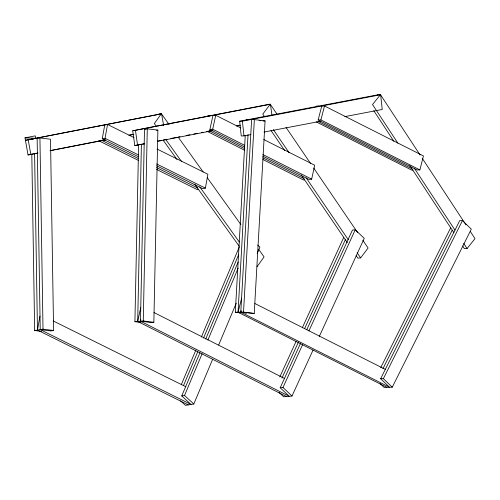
<?xml version="1.0" encoding="UTF-8"?>
<svg xmlns="http://www.w3.org/2000/svg" width="500" height="500" viewBox="0 0 500 500"><rect width="100%" height="100%" fill="white"/><g stroke="black" fill="none" stroke-linecap="round" stroke-linejoin="round"><path stroke-width="0.75" d="M140.956 322.444L134.913 321.681L138.606 145.087M286.425 396.531L137.7 321.438L141.412 144.062M140.8 319.725L140.481 321.188L151.062 322.531L153.85 322.287L157.869 130.131L147.287 128.794L144.506 129.037L140.481 321.188L289.206 396.281L280.2 387.731L300.613 343.181M134.913 321.681L143.269 320.944L147.287 128.794M239.906 312.838L235.306 312.262L245.263 135.338M248.038 134.65L238.05 312.213L386.775 387.306M235.306 312.262L243.525 312.113L254.356 119.594L265.075 120.931L254.244 313.444L240.787 312.162L251.619 119.644L254.356 119.594M188.244 404.894L37.444 330.062L39.95 316.2M138.488 156.769L102.25 138.787L104.756 124.919L107.544 124.469L134.025 137.613M102.25 138.787L105.037 138.331L107.544 124.469M156.606 165.763L202.6 188.581L205.387 188.131L207.894 174.269L157.025 149.025M137.7 321.438L140.738 307.506M244.756 147.037L209.906 129.438L212.944 115.506L215.731 115.262L240.819 127.931M209.906 129.438L212.694 129.194L215.731 115.262M262.875 156.181L308.875 179.412L311.663 179.163L314.7 165.238L263.819 139.544M241.625 298.256L238.05 312.213L239.581 312.406M241.163 310.694L240.787 312.162L389.513 387.256L380.644 378.7L459.712 220.637L462.45 220.588L471.319 229.144L392.25 387.206L384.031 387.356L380.156 383.612M318.169 119.987L321.744 106.025L324.487 105.975L423.456 155.95L419.875 169.906L417.137 169.956L318.169 119.987L320.906 119.938L419.875 169.906M320.906 119.938L324.487 105.975M181.331 384.594L195.881 350.044M201.344 337.081L239.244 247.1M183.506 385.581L197.763 351.75M203.519 338.069L238.694 254.569M40.225 329.613L50.806 330.95L53.594 330.5L50.506 139.238L39.925 137.894L37.138 138.35L40.225 329.613L191.031 404.444L181.744 395.931L199.938 352.738M205.7 339.062L238.144 262.038M181.744 395.931L184.531 395.475L202.119 353.725M207.881 340.05L238.2 268.062M180.544 400.838L185.456 405.35L193.812 403.994L212.613 359.363M218.675 344.969L236.262 303.212M257.188 253.544L259.913 247.069L257.731 245.062M279.812 376.906L296.012 341.55M302.494 327.406L343.65 237.6M281.95 378.081L298.475 342.013M304.631 328.575L345.462 239.475M306.769 329.744L352.456 230.037L355.244 229.794L364.25 238.344L319.212 336.637M280.2 387.731L282.981 387.488L302.75 344.35M308.906 330.913L355.244 229.794M279.131 392.5L283.637 396.775L291.994 396.037L313.056 350.075M380.737 367.656L450.75 227.7M382.919 368.725L452.238 230.156M380.644 378.7L383.381 378.65L462.45 220.588M169.094 124.481L161.369 113.706L154.331 123.556L156.144 126.088M257.038 266.737L264.075 256.887L258.625 249.288M277.262 114.525L270.244 104.213L262.8 114.106L264.556 116.688M356.119 255.562L357.869 258.137L360.656 257.894L368.1 248L362.831 240.263M377.594 94.85L380.456 94.65L420.106 155.037M380.456 94.65L372.531 104.575L397.869 143.156M462.65 246.019L464.338 248.594L467.081 248.538L475 238.619L470.281 231.438M25 137.863L35.256 135.856L35.694 138.294L25 137.863L28.05 154.938L37.731 153.138M161.55 113.8L25.438 140.3L161.55 113.8L163.644 125.506M28.05 154.938L38.006 152.988M50.269 150.594L105.444 139.812M129.194 135.175L133.794 134.275M49.988 150.744L105.162 139.963M128.919 135.325L133.512 134.425M144.469 143.912L134.781 145.5L132.706 130.794L267.638 104.544L270.419 104.3L271.981 115.331M132.706 130.794L270.419 104.3M134.781 145.5L140.919 144.306M142.45 144.006L143.981 143.706M157.781 141.025L161.619 140.281M163.15 139.981L166.981 139.238M170.819 138.488L176.95 137.294M178.481 137L180.019 136.7M186.15 135.506L189.981 134.762M193.819 134.012L197.65 133.269M201.481 132.525L203.019 132.225M206.85 131.481L212.981 130.287M237.512 125.512L239.05 125.213M157.5 141.375L212.7 130.638M236.469 126.013L240.3 125.269M250.775 134.6L243.994 135.9L241.25 135.95L239.65 121.219L377.894 94.794M239.65 121.219L242.394 121.169L380.631 94.744L382.231 109.475L344.812 116.625M263.988 132.075L320.656 121.244M158.588 114.162L161.369 113.706M99.188 125.825L101.975 125.375M31.569 139.25L33.656 138.912M198.425 189.262L197.031 189.488L156.613 169.431M31.806 154.081L34.656 330.513L43.012 329.156L53.594 330.5M267.456 104.456L270.244 104.213M207.375 116L210.162 115.756M141.025 129.344L138.931 129.531L140.444 129.719M156.475 130.256L157.869 130.131M304.7 179.781L303.306 179.9L262.881 159.488M316.269 106.125L319.006 106.075M246.137 119.75L248.881 119.694M263.025 120.969L265.075 120.931M413.025 170.031L411.656 170.056L316.175 121.844M259.275 120.6L260.806 120.787M243.525 312.113L254.244 313.444M241.112 312.594L242.644 312.781M244.938 313.069L246.469 313.263M144.506 129.037L146.012 129.231M143.269 320.944L153.85 322.287M34.656 330.513L41.456 331.375M105.037 138.331L138.488 154.931M156.606 163.925L205.387 188.131M101.556 140.275L138.488 158.6M156.606 167.594L197.725 188M98.769 140.725L138.494 160.438M53.206 320.944L185.856 386.769M317.919 121.294L411.906 168.75M212.694 129.194L244.756 145.381M262.875 154.531L311.663 179.163M209.213 130.738L244.756 148.688M262.881 157.838L304 178.6M207.125 131.337L244.762 150.338M254.938 303.538L385.312 369.369M153.944 312.525L284.6 378.494M184.531 395.475L193.812 403.994M282.981 387.488L291.994 396.037M383.381 378.65L392.25 387.206M178.188 137.15L203.181 171.994M207.269 177.7L240.9 224.581M165.688 139.394L181.594 161.569M199.775 186.906L239.312 242.031M163.356 140.475L176.994 159.488M194.719 184.194L239.25 246.281M286.038 127.425L310.613 163.531M313.688 168.044L357.569 232.525M273.331 129.581L289.131 152.794M306.244 177.944L348.369 239.844M357.144 252.738L360.656 257.894M270.988 130.469L284.587 150.463M301.262 174.963L347.337 242.662M422.256 158.3L465.994 224.906M414.644 168.7L454.975 230.106M463.706 243.4L467.081 248.538M373.731 110.625L393.85 141.25M409.812 165.562L453.894 232.688M28.219 139.85L30.831 154.488M135.488 130.55L137.569 145.256M242.394 121.169L243.994 135.9M39.925 137.894L43.012 329.156M34.594 153.631L37.444 330.062"/></g></svg>
